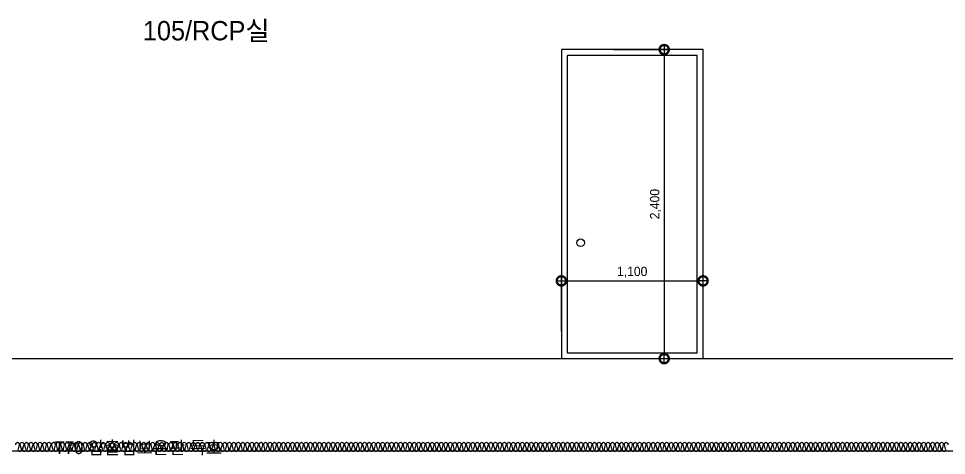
# Model space of a CAD drawing. Header units: millimetres. Extents: x -75040 to 92617, y -36837 to 48530.
# Drawn here: x 31571 to 38775, y -1302 to 2091 of the extents above; entities that cross this region are included whole.
import ezdxf
from ezdxf.enums import TextEntityAlignment as Align

# ---------------------------------------------------------------- set-up
doc = ezdxf.new("R2010")
doc.units = ezdxf.units.MM
doc.header["$LTSCALE"] = 60
doc.layers.get('Defpoints').update_dxf_attribs({"color": 151})
for name, color, linetype in [('A-DIM', 7, 'Continuous'), ('A-DOOR-ELE', 5, 'Continuous'), ('A-FIN', 6, 'Continuous'), ('A-HAT-MATL', 8, 'Continuous')]:
    doc.layers.add(name, color=color, linetype=linetype)
doc.layers.add('NOPLOT-DIM', color=191, linetype='Continuous', plot=False)
doc.layers.add('NOPLOT-TEXT', color=11, linetype='Continuous', plot=False)
doc.styles.add('Gdim', font='')
doc.styles.add('Gtx', font='')
doc.styles.get('Gdim').set_extended_font_data('Dotum')
doc.styles.get('Gtx').set_extended_font_data('Dotum')
doc.dimstyles.new('Gdim30(INT)', dxfattribs={"dimscale": 24, "dimtxt": 3, "dimasz": 1, "dimexe": 1.5, "dimexo": 2, "dimgap": 1, "dimtad": 1, "dimdec": 0, "dimzin": 0, "dimdsep": 46, "dimlunit": 6, "dimtxsty": 'Gdim', "dimblk": 'ToneDOT', "dimcen": 1.5, "dimdle": 1.5, "dimclrd": 1, "dimclre": 1, "dimclrt": 256, "dimadec": 1, "dimazin": 0, "dimtfac": 1, "dimtdec": 0, "dimtix": 1, "dimtmove": 2, "dimatfit": 3, "dimldrblk": 'DOT', "dimfxl": 1, "dimtolj": 1, "dimtzin": 0, "dimlwd": -1, "dimlwe": -1, "dimarcsym": 0})

# ---------------------------------------------------------------- blocks, each defined once
blk = doc.blocks.new('ToneDOT')
at = {"layer": 'A-DIM', "color": 1, "linetype": 'ByBlock'}
blk.add_line((1.5, 0), (-1.5, 0), dxfattribs=at)
at = {"layer": 'A-DIM', "color": 1, "linetype": 'ByBlock', "const_width": 3}
blk.add_lwpolyline([(0.375, 0, 1), (-0.375, 0, 1)], format="xyb", close=True, dxfattribs=at)
blk = doc.blocks.new('*D12')
at = {"layer": 'Defpoints', "color": 0, "transparency": 16777216}
for p in [(19876.1, 3417.6), (19876.1, 1017.6), (20316, 1017.6)]:
    blk.add_point(p, dxfattribs=at)
at = {"layer": 'NOPLOT-DIM', "color": 1, "transparency": 16777216}
for p, q in [((19924.1, 3417.6), (20352, 3417.6)), ((20316, 3393.6), (20316, 1041.6)), ((19924.1, 1017.6), (20352, 1017.6))]:
    blk.add_line(p, q, dxfattribs=at)
at = {"layer": 'NOPLOT-DIM', "color": 1, "transparency": 16777216, "xscale": 24, "yscale": 24, "zscale": 24}
for p, rotation in [((20316, 3417.6), 90), ((20316, 1017.6), 270)]:
    blk.add_blockref('ToneDOT', p, dxfattribs=dict(at, rotation=rotation))
at = {"layer": 'NOPLOT-DIM', "transparency": 16777216, "insert": (20249, 2217.6), "char_height": 72, "attachment_point": 5, "rotation": 90, "style": 'Gdim'}
blk.add_mtext('\\A1;2,400', dxfattribs=at)
blk = doc.blocks.new('_Dot')
at = {"color": 0, "linetype": 'ByBlock', "lineweight": -2}
blk.add_line((-0.5, 0), (-1, 0), dxfattribs=at)
at = {"color": 0, "linetype": 'ByBlock', "const_width": 0.5}
blk.add_lwpolyline([(-0.25, 0, 1), (0.25, 0, 1)], format="xyb", close=True, dxfattribs=at)
blk = doc.blocks.new('*D13')
at = {"layer": 'Defpoints', "color": 0, "transparency": 16777216}
for p in [(20617.6, 1621.6, 0), (19517.6, 1181.6, 0), (20617.6, 1181.6, 0)]:
    blk.add_point(p, dxfattribs=at)
at = {"layer": 'NOPLOT-DIM', "color": 1, "transparency": 16777216}
for p, q in [((19517.6, 1229.6, 0), (19517.6, 1657.6, 0)), ((20617.6, 1229.6, 0), (20617.6, 1657.6, 0)), ((19541.6, 1621.6, 0), (20593.6, 1621.6, 0))]:
    blk.add_line(p, q, dxfattribs=at)
at = {"layer": 'NOPLOT-DIM', "color": 1, "transparency": 16777216, "xscale": 24, "yscale": 24, "zscale": 24, "rotation": 180}
blk.add_blockref('ToneDOT', (19517.6, 1621.6, 0), dxfattribs=at)
at = {"layer": 'NOPLOT-DIM', "color": 1, "transparency": 16777216, "xscale": 24, "yscale": 24, "zscale": 24}
blk.add_blockref('ToneDOT', (20617.6, 1621.6, 0), dxfattribs=at)
at = {"layer": 'NOPLOT-DIM', "transparency": 16777216, "insert": (20067.6, 1688.5, 0), "char_height": 72, "attachment_point": 5, "style": 'Gdim'}
blk.add_mtext('\\A1;1,100', dxfattribs=at)
blk = doc.blocks.new('A$C9907ef45')
at = {"layer": 'A-DOOR-ELE', "elevation": 0}
for points in [[(1136, 2436), (36, 2436), (36, 36), (1136, 36)], [(1091, 2391), (81, 2391), (81, 81), (1091, 81)]]:
    blk.add_lwpolyline(points, close=True, dxfattribs=at)
at = {"layer": 'A-DOOR-ELE'}
blk.add_circle((186, 936, 0), 30, dxfattribs=at)
at = {"layer": 'NOPLOT-DIM'}
for base, p1, p2, angle, picture, middle in [((834.4, 36), (394.5, 2436), (394.5, 36), 90, '*D12', (767.4, 1236)), ((1136, 639.9, 0), (36, 200, 0), (1136, 200, 0), 180, '*D13', (586, 706.9, 0))]:
    dim = blk.add_linear_dim(base=base, p1=p1, p2=p2, angle=angle, dimstyle='Gdim30(INT)', dxfattribs=at)
    dim.commit()
    dim.dimension.update_dxf_attribs({"geometry": picture, "text_midpoint": middle, "insert": (-19481.6, -981.6)})

msp = doc.modelspace()

# ---------------------------------------------------------------- linework, layer by layer
at = {"layer": 'A-FIN'}
msp.add_line((24800, -550), (39900, -550), dxfattribs=at)
at = {"layer": 'A-HAT-MATL'}
msp.add_line((39900, -1270), (25400, -1270), dxfattribs=at)
at = {"layer": 'A-HAT-MATL', "elevation": 0}
msp.add_lwpolyline([(31549.4, -1219, -1.449198), (31575.6, -1219), (31566.9, -1251, 0.524856), (31580, -1270, 0.524856), (31593.1, -1251), (31584.4, -1219, -1.449198), (31610.6, -1219), (31601.9, -1251, 0.524856), (31615, -1270, 0.524856), (31628.1, -1251), (31619.4, -1219, -1.449198), (31645.6, -1219), (31636.9, -1251, 0.524856), (31650, -1270, 0.524856), (31663.1, -1251), (31654.4, -1219, -1.449198), (31680.6, -1219), (31671.9, -1251, 0.524856), (31685, -1270, 0.524856), (31698.1, -1251), (31689.4, -1219, -1.449198), (31715.6, -1219), (31706.9, -1251, 0.524856), (31720, -1270, 0.524856), (31733.1, -1251), (31724.4, -1219, -1.449198), (31750.6, -1219), (31741.9, -1251, 0.524856), (31755, -1270, 0.524856), (31768.1, -1251), (31759.4, -1219, -1.449198), (31785.6, -1219), (31776.9, -1251, 0.524856), (31790, -1270, 0.524856), (31803.1, -1251), (31794.4, -1219, -1.449198), (31820.6, -1219), (31811.9, -1251, 0.524856), (31825, -1270, 0.524856), (31838.1, -1251), (31829.4, -1219, -1.449198), (31855.6, -1219), (31846.9, -1251, 0.524856), (31860, -1270, 0.524856), (31873.1, -1251), (31864.4, -1219, -1.449198), (31890.6, -1219), (31881.9, -1251, 0.524856), (31895, -1270, 0.524856), (31908.1, -1251), (31899.4, -1219, -1.449198), (31925.6, -1219), (31916.9, -1251, 0.524856), (31930, -1270, 0.524856), (31943.1, -1251), (31934.4, -1219, -1.449198), (31960.6, -1219), (31951.9, -1251, 0.524856), (31965, -1270, 0.524856), (31978.1, -1251), (31969.4, -1219, -1.449198), (31995.6, -1219), (31986.9, -1251, 0.524856), (32000, -1270, 0.524856), (32013.1, -1251), (32004.4, -1219, -1.449198), (32030.6, -1219), (32021.9, -1251, 0.524856), (32035, -1270, 0.524856), (32048.1, -1251), (32039.4, -1219, -1.449198), (32065.6, -1219), (32056.9, -1251, 0.524856), (32070, -1270, 0.524856), (32083.1, -1251), (32074.4, -1219, -1.449198), (32100.6, -1219), (32091.9, -1251, 0.524856), (32105, -1270, 0.524856), (32118.1, -1251), (32109.4, -1219, -1.449198), (32135.6, -1219), (32126.9, -1251, 0.524856), (32140, -1270, 0.524856), (32153.1, -1251), (32144.4, -1219, -1.449198), (32170.6, -1219), (32161.9, -1251, 0.524856), (32175, -1270, 0.524856), (32188.1, -1251), (32179.4, -1219, -1.449198), (32205.6, -1219), (32196.9, -1251, 0.524856), (32210, -1270, 0.524856), (32223.1, -1251), (32214.4, -1219, -1.449198), (32240.6, -1219), (32231.9, -1251, 0.524856), (32245, -1270, 0.524856), (32258.1, -1251), (32249.4, -1219, -1.449198), (32275.6, -1219), (32266.9, -1251, 0.524856), (32280, -1270, 0.524856), (32293.1, -1251), (32284.4, -1219, -1.449198), (32310.6, -1219), (32301.9, -1251, 0.524856), (32315, -1270, 0.524856), (32328.1, -1251), (32319.4, -1219, -1.449198), (32345.6, -1219), (32336.9, -1251, 0.524856), (32350, -1270, 0.524856), (32363.1, -1251), (32354.4, -1219, -1.449198), (32380.6, -1219), (32371.9, -1251, 0.524856), (32385, -1270, 0.524856), (32398.1, -1251), (32389.4, -1219, -1.449198), (32415.6, -1219), (32406.9, -1251, 0.524856), (32420, -1270, 0.524856), (32433.1, -1251), (32424.4, -1219, -1.449198), (32450.6, -1219), (32441.9, -1251, 0.524856), (32455, -1270, 0.524856), (32468.1, -1251), (32459.4, -1219, -1.449198), (32485.6, -1219), (32476.9, -1251, 0.524856), (32490, -1270, 0.524856), (32503.1, -1251), (32494.4, -1219, -1.449198), (32520.6, -1219), (32511.9, -1251, 0.524856), (32525, -1270, 0.524856), (32538.1, -1251), (32529.4, -1219, -1.449198), (32555.6, -1219), (32546.9, -1251, 0.524856), (32560, -1270, 0.524856), (32573.1, -1251), (32564.4, -1219, -1.449198), (32590.6, -1219), (32581.9, -1251, 0.524856), (32595, -1270, 0.524856), (32608.1, -1251), (32599.4, -1219, -1.449198), (32625.6, -1219), (32616.9, -1251, 0.524856), (32630, -1270, 0.524856), (32643.1, -1251), (32634.4, -1219, -1.449198), (32660.6, -1219), (32651.9, -1251, 0.524856), (32665, -1270, 0.524856), (32678.1, -1251), (32669.4, -1219, -1.449198), (32695.6, -1219), (32686.9, -1251, 0.524856), (32700, -1270, 0.524856), (32713.1, -1251), (32704.4, -1219, -1.449198), (32730.6, -1219), (32721.9, -1251, 0.524856), (32735, -1270, 0.524856), (32748.1, -1251), (32739.4, -1219, -1.449198), (32765.6, -1219), (32756.9, -1251, 0.524856), (32770, -1270, 0.524856), (32783.1, -1251), (32774.4, -1219, -1.449198), (32800.6, -1219), (32791.9, -1251, 0.524856), (32805, -1270, 0.524856), (32818.1, -1251), (32809.4, -1219, -1.449198), (32835.6, -1219), (32826.9, -1251, 0.524856), (32840, -1270, 0.524856), (32853.1, -1251), (32844.4, -1219, -1.449198), (32870.6, -1219), (32861.9, -1251, 0.524856), (32875, -1270, 0.524856), (32888.1, -1251), (32879.4, -1219, -1.449198), (32905.6, -1219), (32896.9, -1251, 0.524856), (32910, -1270, 0.524856), (32923.1, -1251), (32914.4, -1219, -1.449198), (32940.6, -1219), (32931.9, -1251, 0.524856), (32945, -1270, 0.524856), (32958.1, -1251), (32949.4, -1219, -1.449198), (32975.6, -1219), (32966.9, -1251, 0.524856), (32980, -1270, 0.524856), (32993.1, -1251), (32984.4, -1219, -1.449198), (33010.6, -1219), (33001.9, -1251, 0.524856), (33015, -1270, 0.524856), (33028.1, -1251), (33019.4, -1219, -1.449198), (33045.6, -1219), (33036.9, -1251, 0.524856), (33050, -1270, 0.524856), (33063.1, -1251), (33054.4, -1219, -1.449198), (33080.6, -1219), (33071.9, -1251, 0.524856), (33085, -1270, 0.524856), (33098.1, -1251), (33089.4, -1219, -1.449198), (33115.6, -1219), (33106.9, -1251, 0.524856), (33120, -1270, 0.524856), (33133.1, -1251), (33124.4, -1219, -1.449198), (33150.6, -1219), (33141.9, -1251, 0.524856), (33155, -1270, 0.524856), (33168.1, -1251), (33159.4, -1219, -1.449198), (33185.6, -1219), (33176.9, -1251, 0.524856), (33190, -1270, 0.524856), (33203.1, -1251), (33194.4, -1219, -1.449198), (33220.6, -1219), (33211.9, -1251, 0.524856), (33225, -1270, 0.524856), (33238.1, -1251), (33229.4, -1219, -1.449198), (33255.6, -1219), (33246.9, -1251, 0.524856), (33260, -1270, 0.524856), (33273.1, -1251), (33264.4, -1219, -1.449198), (33290.6, -1219), (33281.9, -1251, 0.524856), (33295, -1270, 0.524856), (33308.1, -1251), (33299.4, -1219, -1.449198), (33325.6, -1219), (33316.9, -1251, 0.524856), (33330, -1270, 0.524856), (33343.1, -1251), (33334.4, -1219, -1.449198), (33360.6, -1219), (33351.9, -1251, 0.524856), (33365, -1270, 0.524856), (33378.1, -1251), (33369.4, -1219, -1.449198), (33395.6, -1219), (33386.9, -1251, 0.524856), (33400, -1270, 0.524856), (33413.1, -1251), (33404.4, -1219, -1.449198), (33430.6, -1219), (33421.9, -1251, 0.524856), (33435, -1270, 0.524856), (33448.1, -1251), (33439.4, -1219, -1.449198), (33465.6, -1219), (33456.9, -1251, 0.524856), (33470, -1270, 0.524856), (33483.1, -1251), (33474.4, -1219, -1.449198), (33500.6, -1219), (33491.9, -1251, 0.524856), (33505, -1270, 0.524856), (33518.1, -1251), (33509.4, -1219, -1.449198), (33535.6, -1219), (33526.9, -1251, 0.524856), (33540, -1270, 0.524856), (33553.1, -1251), (33544.4, -1219, -1.449198), (33570.6, -1219), (33561.9, -1251, 0.524856), (33575, -1270, 0.524856), (33588.1, -1251), (33579.4, -1219, -1.449198), (33605.6, -1219), (33596.9, -1251, 0.524856), (33610, -1270, 0.524856), (33623.1, -1251), (33614.4, -1219, -1.449198), (33640.6, -1219), (33631.9, -1251, 0.524856), (33645, -1270, 0.524856), (33658.1, -1251), (33649.4, -1219, -1.449198), (33675.6, -1219), (33666.9, -1251, 0.524856), (33680, -1270, 0.524856), (33693.1, -1251), (33684.4, -1219, -1.449198), (33710.6, -1219), (33701.9, -1251, 0.524856), (33715, -1270, 0.524856), (33728.1, -1251), (33719.4, -1219, -1.449198), (33745.6, -1219), (33736.9, -1251, 0.524856), (33750, -1270, 0.524856), (33763.1, -1251), (33754.4, -1219, -1.449198), (33780.6, -1219), (33771.9, -1251, 0.524856), (33785, -1270, 0.524856), (33798.1, -1251), (33789.4, -1219, -1.449198), (33815.6, -1219), (33806.9, -1251, 0.524856), (33820, -1270, 0.524856), (33833.1, -1251), (33824.4, -1219, -1.449198), (33850.6, -1219), (33841.9, -1251, 0.524856), (33855, -1270, 0.524856), (33868.1, -1251), (33859.4, -1219, -1.449198), (33885.6, -1219), (33876.9, -1251, 0.524856), (33890, -1270, 0.524856), (33903.1, -1251), (33894.4, -1219, -1.449198), (33920.6, -1219), (33911.9, -1251, 0.524856), (33925, -1270, 0.524856), (33938.1, -1251), (33929.4, -1219, -1.449198), (33955.6, -1219), (33946.9, -1251, 0.524856), (33960, -1270, 0.524856), (33973.1, -1251), (33964.4, -1219, -1.449198), (33990.6, -1219), (33981.9, -1251, 0.524856), (33995, -1270, 0.524856), (34008.1, -1251), (33999.4, -1219, -1.449198), (34025.6, -1219), (34016.9, -1251, 0.524856), (34030, -1270, 0.524856), (34043.1, -1251), (34034.4, -1219, -1.449198), (34060.6, -1219), (34051.9, -1251, 0.524856), (34065, -1270, 0.524856), (34078.1, -1251), (34069.4, -1219, -1.449198), (34095.6, -1219), (34086.9, -1251, 0.524856), (34100, -1270, 0.524856), (34113.1, -1251), (34104.4, -1219, -1.449198), (34130.6, -1219), (34121.9, -1251, 0.524856), (34135, -1270, 0.524856), (34148.1, -1251), (34139.4, -1219, -1.449198), (34165.6, -1219), (34156.9, -1251, 0.524856), (34170, -1270, 0.524856), (34183.1, -1251), (34174.4, -1219, -1.449198), (34200.6, -1219), (34191.9, -1251, 0.524856), (34205, -1270, 0.524856), (34218.1, -1251), (34209.4, -1219, -1.449198), (34235.6, -1219), (34226.9, -1251, 0.524856), (34240, -1270, 0.524856), (34253.1, -1251), (34244.4, -1219, -1.449198), (34270.6, -1219), (34261.9, -1251, 0.524856), (34275, -1270, 0.524856), (34288.1, -1251), (34279.4, -1219, -1.449198), (34305.6, -1219), (34296.9, -1251, 0.524856), (34310, -1270, 0.524856), (34323.1, -1251), (34314.4, -1219, -1.449198), (34340.6, -1219), (34331.9, -1251, 0.524856), (34345, -1270, 0.524856), (34358.1, -1251), (34349.4, -1219, -1.449198), (34375.6, -1219), (34366.9, -1251, 0.524856), (34380, -1270, 0.524856), (34393.1, -1251), (34384.4, -1219, -1.449198), (34410.6, -1219), (34401.9, -1251, 0.524856), (34415, -1270, 0.524856), (34428.1, -1251), (34419.4, -1219, -1.449198), (34445.6, -1219), (34436.9, -1251, 0.524856), (34450, -1270, 0.524856), (34463.1, -1251), (34454.4, -1219, -1.449198), (34480.6, -1219), (34471.9, -1251, 0.524856), (34485, -1270, 0.524856), (34498.1, -1251), (34489.4, -1219, -1.449198), (34515.6, -1219), (34506.9, -1251, 0.524856), (34520, -1270, 0.524856), (34533.1, -1251), (34524.4, -1219, -1.449198), (34550.6, -1219), (34541.9, -1251, 0.524856), (34555, -1270, 0.524856), (34568.1, -1251), (34559.4, -1219, -1.449198), (34585.6, -1219), (34576.9, -1251, 0.524856), (34590, -1270, 0.524856), (34603.1, -1251), (34594.4, -1219, -1.449198), (34620.6, -1219), (34611.9, -1251, 0.524856), (34625, -1270, 0.524856), (34638.1, -1251), (34629.4, -1219, -1.449198), (34655.6, -1219), (34646.9, -1251, 0.524856), (34660, -1270, 0.524856), (34673.1, -1251), (34664.4, -1219, -1.449198), (34690.6, -1219), (34681.9, -1251, 0.524856), (34695, -1270, 0.524856), (34708.1, -1251), (34699.4, -1219, -1.449198), (34725.6, -1219), (34716.9, -1251, 0.524856), (34730, -1270, 0.524856), (34743.1, -1251), (34734.4, -1219, -1.449198), (34760.6, -1219), (34751.9, -1251, 0.524856), (34765, -1270, 0.524856), (34778.1, -1251), (34769.4, -1219, -1.449198), (34795.6, -1219), (34786.9, -1251, 0.524856), (34800, -1270, 0.524856), (34813.1, -1251), (34804.4, -1219, -1.449198), (34830.6, -1219), (34821.9, -1251, 0.524856), (34835, -1270, 0.524856), (34848.1, -1251), (34839.4, -1219, -1.449198), (34865.6, -1219), (34856.9, -1251, 0.524856), (34870, -1270, 0.524856), (34883.1, -1251), (34874.4, -1219, -1.449198), (34900.6, -1219), (34891.9, -1251, 0.524856), (34905, -1270, 0.524856), (34918.1, -1251), (34909.4, -1219, -1.449198), (34935.6, -1219), (34926.9, -1251, 0.524856), (34940, -1270, 0.524856), (34953.1, -1251), (34944.4, -1219, -1.449198), (34970.6, -1219), (34961.9, -1251, 0.524856), (34975, -1270, 0.524856), (34988.1, -1251), (34979.4, -1219, -1.449198), (35005.6, -1219), (34996.9, -1251, 0.524856), (35010, -1270, 0.524856), (35023.1, -1251), (35014.4, -1219, -1.449198), (35040.6, -1219), (35031.9, -1251, 0.524856), (35045, -1270, 0.524856), (35058.1, -1251), (35049.4, -1219, -1.449198), (35075.6, -1219), (35066.9, -1251, 0.524856), (35080, -1270, 0.524856), (35093.1, -1251), (35084.4, -1219, -1.449198), (35110.6, -1219), (35101.9, -1251, 0.524856), (35115, -1270, 0.524856), (35128.1, -1251), (35119.4, -1219, -1.449198), (35145.6, -1219), (35136.9, -1251, 0.524856), (35150, -1270, 0.524856), (35163.1, -1251), (35154.4, -1219, -1.449198), (35180.6, -1219), (35171.9, -1251, 0.524856), (35185, -1270, 0.524856), (35198.1, -1251), (35189.4, -1219, -1.449198), (35215.6, -1219), (35206.9, -1251, 0.524856), (35220, -1270, 0.524856), (35233.1, -1251), (35224.4, -1219, -1.449198), (35250.6, -1219), (35241.9, -1251, 0.524856), (35255, -1270, 0.524856), (35268.1, -1251), (35259.4, -1219, -1.449198), (35285.6, -1219), (35276.9, -1251, 0.524856), (35290, -1270, 0.524856), (35303.1, -1251), (35294.4, -1219, -1.449198), (35320.6, -1219), (35311.9, -1251, 0.524856), (35325, -1270, 0.524856), (35338.1, -1251), (35329.4, -1219, -1.449198), (35355.6, -1219), (35346.9, -1251, 0.524856), (35360, -1270, 0.524856), (35373.1, -1251), (35364.4, -1219, -1.449198), (35390.6, -1219), (35381.9, -1251, 0.524856), (35395, -1270, 0.524856), (35408.1, -1251), (35399.4, -1219, -1.449198), (35425.6, -1219), (35416.9, -1251, 0.524856), (35430, -1270, 0.524856), (35443.1, -1251), (35434.4, -1219, -1.449198), (35460.6, -1219), (35451.9, -1251, 0.524856), (35465, -1270, 0.524856), (35478.1, -1251), (35469.4, -1219, -1.449198), (35495.6, -1219), (35486.9, -1251, 0.524856), (35500, -1270, 0.524856), (35513.1, -1251), (35504.4, -1219, -1.449198), (35530.6, -1219), (35521.9, -1251, 0.524856), (35535, -1270, 0.524856), (35548.1, -1251), (35539.4, -1219, -1.449198), (35565.6, -1219), (35556.9, -1251, 0.524856), (35570, -1270, 0.524856), (35583.1, -1251), (35574.4, -1219, -1.449198), (35600.6, -1219), (35591.9, -1251, 0.524856), (35605, -1270, 0.524856), (35618.1, -1251), (35609.4, -1219, -1.449198), (35635.6, -1219), (35626.9, -1251, 0.524856), (35640, -1270, 0.524856), (35653.1, -1251), (35644.4, -1219, -1.449198), (35670.6, -1219), (35661.9, -1251, 0.524856), (35675, -1270, 0.524856), (35688.1, -1251), (35679.4, -1219, -1.449198), (35705.6, -1219), (35696.9, -1251, 0.524856), (35710, -1270, 0.524856), (35723.1, -1251), (35714.4, -1219, -1.449198), (35740.6, -1219), (35731.9, -1251, 0.524856), (35745, -1270, 0.524856), (35758.1, -1251), (35749.4, -1219, -1.449198), (35775.6, -1219), (35766.9, -1251, 0.524856), (35780, -1270, 0.524856), (35793.1, -1251), (35784.4, -1219, -1.449198), (35810.6, -1219), (35801.9, -1251, 0.524856), (35815, -1270, 0.524856), (35828.1, -1251), (35819.4, -1219, -1.449198), (35845.6, -1219), (35836.9, -1251, 0.524856), (35850, -1270, 0.524856), (35863.1, -1251), (35854.4, -1219, -1.449198), (35880.6, -1219), (35871.9, -1251, 0.524856), (35885, -1270, 0.524856), (35898.1, -1251), (35889.4, -1219, -1.449198), (35915.6, -1219), (35906.9, -1251, 0.524856), (35920, -1270, 0.524856), (35933.1, -1251), (35924.4, -1219, -1.449198), (35950.6, -1219), (35941.9, -1251, 0.524856), (35955, -1270, 0.524856), (35968.1, -1251), (35959.4, -1219, -1.449198), (35985.6, -1219), (35976.9, -1251, 0.524856), (35990, -1270, 0.524856), (36003.1, -1251), (35994.4, -1219, -1.449198), (36020.6, -1219), (36011.9, -1251, 0.524856), (36025, -1270, 0.524856), (36038.1, -1251), (36029.4, -1219, -1.449198), (36055.6, -1219), (36046.9, -1251, 0.524856), (36060, -1270, 0.524856), (36073.1, -1251), (36064.4, -1219, -1.449198), (36090.6, -1219), (36081.9, -1251, 0.524856), (36095, -1270, 0.524856), (36108.1, -1251), (36099.4, -1219, -1.449198), (36125.6, -1219), (36116.9, -1251, 0.524856), (36130, -1270, 0.524856), (36143.1, -1251), (36134.4, -1219, -1.449198), (36160.6, -1219), (36151.9, -1251, 0.524856), (36165, -1270, 0.524856), (36178.1, -1251), (36169.4, -1219, -1.449198), (36195.6, -1219), (36186.9, -1251, 0.524856), (36200, -1270, 0.524856), (36213.1, -1251), (36204.4, -1219, -1.449198), (36230.6, -1219), (36221.9, -1251, 0.524856), (36235, -1270, 0.524856), (36248.1, -1251), (36239.4, -1219, -1.449198), (36265.6, -1219), (36256.9, -1251, 0.524856), (36270, -1270, 0.524856), (36283.1, -1251), (36274.4, -1219, -1.449198), (36300.6, -1219), (36291.9, -1251, 0.524856), (36305, -1270, 0.524856), (36318.1, -1251), (36309.4, -1219, -1.449198), (36335.6, -1219), (36326.9, -1251, 0.524856), (36340, -1270, 0.524856), (36353.1, -1251), (36344.4, -1219, -1.449198), (36370.6, -1219), (36361.9, -1251, 0.524856), (36375, -1270, 0.524856), (36388.1, -1251), (36379.4, -1219, -1.449198), (36405.6, -1219), (36396.9, -1251, 0.524856), (36410, -1270, 0.524856), (36423.1, -1251), (36414.4, -1219, -1.449198), (36440.6, -1219), (36431.9, -1251, 0.524856), (36445, -1270, 0.524856), (36458.1, -1251), (36449.4, -1219, -1.449198), (36475.6, -1219), (36466.9, -1251, 0.524856), (36480, -1270, 0.524856), (36493.1, -1251), (36484.4, -1219, -1.449198), (36510.6, -1219), (36501.9, -1251, 0.524856), (36515, -1270, 0.524856), (36528.1, -1251), (36519.4, -1219, -1.449198), (36545.6, -1219), (36536.9, -1251, 0.524856), (36550, -1270, 0.524856), (36563.1, -1251), (36554.4, -1219, -1.449198), (36580.6, -1219), (36571.9, -1251, 0.524856), (36585, -1270, 0.524856), (36598.1, -1251), (36589.4, -1219, -1.449198), (36615.6, -1219), (36606.9, -1251, 0.524856), (36620, -1270, 0.524856), (36633.1, -1251), (36624.4, -1219, -1.449198), (36650.6, -1219), (36641.9, -1251, 0.524856), (36655, -1270, 0.524856), (36668.1, -1251), (36659.4, -1219, -1.449198), (36685.6, -1219), (36676.9, -1251, 0.524856), (36690, -1270, 0.524856), (36703.1, -1251), (36694.4, -1219, -1.449198), (36720.6, -1219), (36711.9, -1251, 0.524856), (36725, -1270, 0.524856), (36738.1, -1251), (36729.4, -1219, -1.449198), (36755.6, -1219), (36746.9, -1251, 0.524856), (36760, -1270, 0.524856), (36773.1, -1251), (36764.4, -1219, -1.449198), (36790.6, -1219), (36781.9, -1251, 0.524856), (36795, -1270, 0.524856), (36808.1, -1251), (36799.4, -1219, -1.449198), (36825.6, -1219), (36816.9, -1251, 0.524856), (36830, -1270, 0.524856), (36843.1, -1251), (36834.4, -1219, -1.449198), (36860.6, -1219), (36851.9, -1251, 0.524856), (36865, -1270, 0.524856), (36878.1, -1251), (36869.4, -1219, -1.449198), (36895.6, -1219), (36886.9, -1251, 0.524856), (36900, -1270, 0.524856), (36913.1, -1251), (36904.4, -1219, -1.449198), (36930.6, -1219), (36921.9, -1251, 0.524856), (36935, -1270, 0.524856), (36948.1, -1251), (36939.4, -1219, -1.449198), (36965.6, -1219), (36956.9, -1251, 0.524856), (36970, -1270, 0.524856), (36983.1, -1251), (36974.4, -1219, -1.449198), (37000.6, -1219), (36991.9, -1251, 0.524856), (37005, -1270, 0.524856), (37018.1, -1251), (37009.4, -1219, -1.449198), (37035.6, -1219), (37026.9, -1251, 0.524856), (37040, -1270, 0.524856), (37053.1, -1251), (37044.4, -1219, -1.449198), (37070.6, -1219), (37061.9, -1251, 0.524856), (37075, -1270, 0.524856), (37088.1, -1251), (37079.4, -1219, -1.449198), (37105.6, -1219), (37096.9, -1251, 0.524856), (37110, -1270, 0.524856), (37123.1, -1251), (37114.4, -1219, -1.449198), (37140.6, -1219), (37131.9, -1251, 0.524856), (37145, -1270, 0.524856), (37158.1, -1251), (37149.4, -1219, -1.449198), (37175.6, -1219), (37166.9, -1251, 0.524856), (37180, -1270, 0.524856), (37193.1, -1251), (37184.4, -1219, -1.449198), (37210.6, -1219), (37201.9, -1251, 0.524856), (37215, -1270, 0.524856), (37228.1, -1251), (37219.4, -1219, -1.449198), (37245.6, -1219), (37236.9, -1251, 0.524856), (37250, -1270, 0.524856), (37263.1, -1251), (37254.4, -1219, -1.449198), (37280.6, -1219), (37271.9, -1251, 0.524856), (37285, -1270, 0.524856), (37298.1, -1251), (37289.4, -1219, -1.449198), (37315.6, -1219), (37306.9, -1251, 0.524856), (37320, -1270, 0.524856), (37333.1, -1251), (37324.4, -1219, -1.449198), (37350.6, -1219), (37341.9, -1251, 0.524856), (37355, -1270, 0.524856), (37368.1, -1251), (37359.4, -1219, -1.449198), (37385.6, -1219), (37376.9, -1251, 0.524856), (37390, -1270, 0.524856), (37403.1, -1251), (37394.4, -1219, -1.449198), (37420.6, -1219), (37411.9, -1251, 0.524856), (37425, -1270, 0.524856), (37438.1, -1251), (37429.4, -1219, -1.449198), (37455.6, -1219), (37446.9, -1251, 0.524856), (37460, -1270, 0.524856), (37473.1, -1251), (37464.4, -1219, -1.449198), (37490.6, -1219), (37481.9, -1251, 0.524856), (37495, -1270, 0.524856), (37508.1, -1251), (37499.4, -1219, -1.449198), (37525.6, -1219), (37516.9, -1251, 0.524856), (37530, -1270, 0.524856), (37543.1, -1251), (37534.4, -1219, -1.449198), (37560.6, -1219), (37551.9, -1251, 0.524856), (37565, -1270, 0.524856), (37578.1, -1251), (37569.4, -1219, -1.449198), (37595.6, -1219), (37586.9, -1251, 0.524856), (37600, -1270, 0.524856), (37613.1, -1251), (37604.4, -1219, -1.449198), (37630.6, -1219), (37621.9, -1251, 0.524856), (37635, -1270, 0.524856), (37648.1, -1251), (37639.4, -1219, -1.449198), (37665.6, -1219), (37656.9, -1251, 0.524856), (37670, -1270, 0.524856), (37683.1, -1251), (37674.4, -1219, -1.449198), (37700.6, -1219), (37691.9, -1251, 0.524856), (37705, -1270, 0.524856), (37718.1, -1251), (37709.4, -1219, -1.449198), (37735.6, -1219), (37726.9, -1251, 0.524856), (37740, -1270, 0.524856), (37753.1, -1251), (37744.4, -1219, -1.449198), (37770.6, -1219), (37761.9, -1251, 0.524856), (37775, -1270, 0.524856), (37788.1, -1251), (37779.4, -1219, -1.449198), (37805.6, -1219), (37796.9, -1251, 0.524856), (37810, -1270, 0.524856), (37823.1, -1251), (37814.4, -1219, -1.449198), (37840.6, -1219), (37831.9, -1251, 0.524856), (37845, -1270, 0.524856), (37858.1, -1251), (37849.4, -1219, -1.449198), (37875.6, -1219), (37866.9, -1251, 0.524856), (37880, -1270, 0.524856), (37893.1, -1251), (37884.4, -1219, -1.449198), (37910.6, -1219), (37901.9, -1251, 0.524856), (37915, -1270, 0.524856), (37928.1, -1251), (37919.4, -1219, -1.449198), (37945.6, -1219), (37936.9, -1251, 0.524856), (37950, -1270, 0.524856), (37963.1, -1251), (37954.4, -1219, -1.449198), (37980.6, -1219), (37971.9, -1251, 0.524856), (37985, -1270, 0.524856), (37998.1, -1251), (37989.4, -1219, -1.449198), (38015.6, -1219), (38006.9, -1251, 0.524856), (38020, -1270, 0.524856), (38033.1, -1251), (38024.4, -1219, -1.449198), (38050.6, -1219), (38041.9, -1251, 0.524856), (38055, -1270, 0.524856), (38068.1, -1251), (38059.4, -1219, -1.449198), (38085.6, -1219), (38076.9, -1251, 0.524856), (38090, -1270, 0.524856), (38103.1, -1251), (38094.4, -1219, -1.449198), (38120.6, -1219), (38111.9, -1251, 0.524856), (38125, -1270, 0.524856), (38138.1, -1251), (38129.4, -1219, -1.449198), (38155.6, -1219), (38146.9, -1251, 0.524856), (38160, -1270, 0.524856), (38173.1, -1251), (38164.4, -1219, -1.449198), (38190.6, -1219), (38181.9, -1251, 0.524856), (38195, -1270, 0.524856), (38208.1, -1251), (38199.4, -1219, -1.449198), (38225.6, -1219), (38216.9, -1251, 0.524856), (38230, -1270, 0.524856), (38243.1, -1251), (38234.4, -1219, -1.449198), (38260.6, -1219), (38251.9, -1251, 0.524856), (38265, -1270, 0.524856), (38278.1, -1251), (38269.4, -1219, -1.449198), (38295.6, -1219), (38286.9, -1251, 0.524856), (38300, -1270, 0.524856), (38313.1, -1251), (38304.4, -1219, -1.449198), (38330.6, -1219), (38321.9, -1251, 0.524856), (38335, -1270, 0.524856), (38348.1, -1251), (38339.4, -1219, -1.449198), (38365.6, -1219), (38356.9, -1251, 0.524856), (38370, -1270, 0.524856), (38383.1, -1251), (38374.4, -1219, -1.449198), (38400.6, -1219), (38391.9, -1251, 0.524856), (38405, -1270, 0.524856), (38418.1, -1251), (38409.4, -1219, -1.449198), (38435.6, -1219), (38426.9, -1251, 0.524856), (38440, -1270, 0.524856), (38453.1, -1251), (38444.4, -1219, -1.449198), (38470.6, -1219), (38461.9, -1251, 0.524856), (38475, -1270, 0.524856), (38488.1, -1251), (38479.4, -1219, -1.449198), (38505.6, -1219), (38496.9, -1251, 0.524856), (38510, -1270, 0.524856), (38523.1, -1251), (38514.4, -1219, -1.449198), (38540.6, -1219), (38531.9, -1251, 0.524856), (38545, -1270, 0.524856), (38558.1, -1251), (38549.4, -1219, -1.449198), (38575.6, -1219), (38566.9, -1251, 0.524856), (38580, -1270, 0.524856), (38593.1, -1251), (38584.4, -1219, -1.449198), (38610.6, -1219), (38601.9, -1251, 0.524856), (38615, -1270, 0.524856), (38628.1, -1251), (38619.4, -1219, -1.449198), (38645.6, -1219), (38636.9, -1251, 0.524856), (38650, -1270, 0.524856), (38663.1, -1251), (38654.4, -1219, -1.449198), (38680.6, -1219), (38671.9, -1251, 0.524856), (38685, -1270, 0.524856), (38698.1, -1251), (38689.4, -1219, -1.449198), (38715.6, -1219), (38706.9, -1251, 0.524856), (38720, -1270, 0.524856), (38733.1, -1251), (38724.4, -1219, -1.449198), (38750.6, -1219), (38741.9, -1251, 0.524856), (38755, -1270, 0.524856), (38768.1, -1251), (38759.4, -1219, -1.449198), (38785.6, -1219)], format="xyb", dxfattribs=at)

# ---------------------------------------------------------------- block references
at = {"layer": 'A-DOOR-ELE'}
msp.add_blockref('A$C9907ef45', (35749, -586), dxfattribs=at)

# ---------------------------------------------------------------- texts
at = {"layer": 'NOPLOT-TEXT', "style": 'Gtx'}
msp.add_text('105/RCP실', height=150, dxfattribs=at).set_placement((33028.1, 1999.7), align=Align.MIDDLE)
msp.add_text('T70 압출법보온판 특호', height=100, dxfattribs=at).set_placement((31849, -1291.3))

doc.saveas('drawing.dxf')
